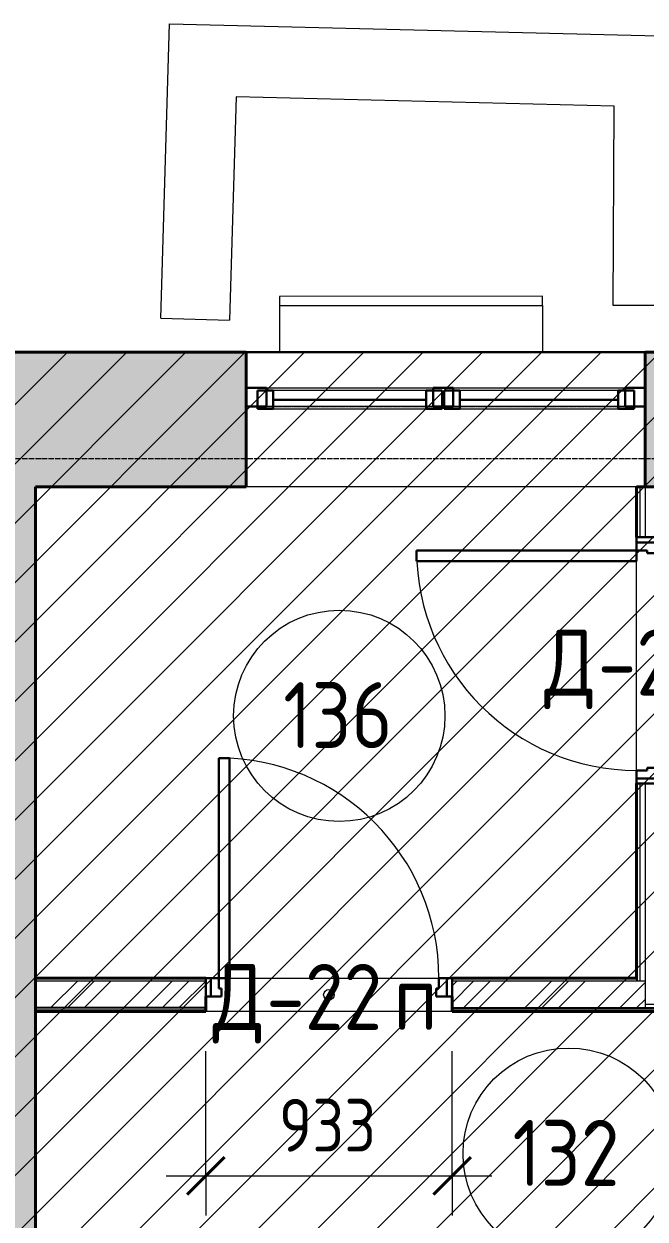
# Model space of a CAD drawing. Header units: millimetres. Extents: x -11886 to 379896, y -8130 to 47743.
# Drawn here: x 46500 to 48852, y 40477 to 45002 of the extents above; entities that cross this region are included whole.
import ezdxf

# ---------------------------------------------------------------- set-up
doc = ezdxf.new("R2010")
doc.units = ezdxf.units.MM
for name, pattern in [('ADSK_Линия сетки', [25, 20, -2.5, 0, -2.5]), ('ADSK_Сверху', [4.5, 3, -1.5]), ('ADSK_Снесено', [4.5, 3, -1.5])]:
    doc.linetypes.add(name, pattern=pattern)
for name, color, linetype, lineweight, true_color in [('_ Окна', 5, 'Continuous', 30, 0x0000ff), ('Витраж', 5, 'Continuous', 18, 0x0000ff), ('Двери', 5, 'Continuous', 18, 0x0000ff), ('Линии', 7, 'Continuous', 9, 0x00a600), ('Окна', 5, 'Continuous', 18, 0x0000ff), ('Стены внутренние', 5, 'Continuous', 18, 0x0000ff), ('Стены наружные', 1, 'ADSK_Снесено', 18, 0xff0000), ('Стены штриховка', 5, 'Continuous', 18, 0x0000ff)]:
    doc.layers.add(name, color=color, linetype=linetype, lineweight=lineweight, true_color=true_color)
for name, color, linetype, lineweight in [('Марки дверей', 7, 'Continuous', 20), ('Марки помещений', 7, 'Continuous', 20), ('Оси', 7, 'Continuous', 9), ('Размеры', 7, 'Continuous', 9), ('Размеры-100', 7, 'Continuous', 9)]:
    doc.layers.add(name, color=color, linetype=linetype, lineweight=lineweight)
doc.styles.add('GOST Common_1', font='GOST_Common.ttf', dxfattribs={"width": 0.9, "height": 200})
doc.styles.add('GOST Common_2', font='GOST_Common.ttf', dxfattribs={"width": 0.9, "height": 250})
doc.dimstyles.new('ADSK_Основной_2_мм_Округление_до_1_мм', dxfattribs={"dimscale": 304.8, "dimtxt": 201.142999, "dimasz": 0.463911, "dimexe": 0.492126, "dimexo": 0.492126, "dimgap": 0.098425, "dimtad": 1, "dimdec": 0, "dimdsep": 46, "dimtxsty": 'GOST Common_1', "dimblk1": 'OBLIQUE', "dimblk2": 'OBLIQUE', "dimsah": 1, "dimcen": 0.09, "dimdle": 0.492126, "dimazin": 2, "dimtfac": 1, "dimtdec": 4, "dimtix": 1, "dimtmove": 0, "dimatfit": 3, "dimfxl": 1, "dimtvp": 1, "dimtolj": 1, "dimtzin": 0, "dimlwd": 20, "dimlwe": 20, "dimarcsym": 2})

# ---------------------------------------------------------------- blocks, each defined once
blk = doc.blocks.new('Прямоугольный импост - 70х20_56мм-1433842-01 План 1-го этажа маркировочный')
at = {"layer": 'Витраж', "color": 161, "linetype": 'ADSK_Сверху', "true_color": 0xaaaaff}
for p, q in [((48087.1, 43624.2), (48125.1, 43624.2)), ((48776.1, 43624.2), (48852.1, 43624.2)), ((48852.1, 43554.2), (48852.1, 43624.2)), ((48087.1, 43554.2), (48125.1, 43554.2)), ((48776.1, 43554.2), (48852.1, 43554.2))]:
    blk.add_line(p, q, dxfattribs=at)
blk = doc.blocks.new('Прямоугольный импост - 70х20_56мм-1257200-01 План 1-го этажа маркировочный')
at = {"layer": 'Витраж', "color": 161, "linetype": 'ADSK_Сверху', "true_color": 0xaaaaff}
for p, q in [((-76, 35), (0, 35)), ((0, 35), (0, -35)), ((0, -35), (-76, -35))]:
    blk.add_line(p, q, dxfattribs=at)
blk = doc.blocks.new('Прямоугольный импост - 70х20_56мм-1257201-01 План 1-го этажа маркировочный')
at = {"layer": 'Витраж', "color": 161, "linetype": 'ADSK_Сверху', "true_color": 0xaaaaff}
for p, q in [((0, 35), (-76, 35)), ((0, -35), (0, 35)), ((-76, -35), (0, -35))]:
    blk.add_line(p, q, dxfattribs=at)
blk = doc.blocks.new('Прямоугольный импост - 70х20_56мм-1245127-01 План 1-го этажа маркировочный')
at = {"layer": 'Витраж', "color": 161, "linetype": 'ADSK_Сверху', "true_color": 0xaaaaff}
for p, q in [((47342.1, 43624.2), (47342.1, 43554.2)), ((47342.1, 43624.2), (47418.1, 43624.2)), ((48049.1, 43624.2), (48087.1, 43624.2)), ((47342.1, 43554.2), (47418.1, 43554.2)), ((48049.1, 43554.2), (48087.1, 43554.2))]:
    blk.add_line(p, q, dxfattribs=at)
blk = doc.blocks.new('Прямоугольный импост - 70х76мм-1464156-01 План 1-го этажа маркировочный')
at = {"layer": 'Витраж', "color": 161, "linetype": 'ADSK_Сверху', "true_color": 0xaaaaff}
for p, q in [((-38, 35), (38, 35)), ((38, -35), (-38, -35))]:
    blk.add_line(p, q, dxfattribs=at)
blk = doc.blocks.new('Прямоугольный импост - 70х60мм-1433844-01 План 1-го этажа маркировочный')
at = {"layer": 'Витраж', "color": 161, "linetype": 'ADSK_Сверху', "true_color": 0xaaaaff}
for p, q in [((48125.1, 43624.2), (48125.1, 43554.2)), ((48125.1, 43624.2), (48776.1, 43624.2)), ((48776.1, 43554.2), (48776.1, 43624.2)), ((48125.1, 43554.2), (48776.1, 43554.2))]:
    blk.add_line(p, q, dxfattribs=at)
blk = doc.blocks.new('Прямоугольный импост - 70х60мм-1245129-01 План 1-го этажа маркировочный')
at = {"layer": 'Витраж', "color": 161, "linetype": 'ADSK_Сверху', "true_color": 0xaaaaff}
for p, q in [((47418.1, 43624.2), (47418.1, 43554.2)), ((47418.1, 43624.2), (48049.1, 43624.2)), ((48049.1, 43554.2), (48049.1, 43624.2)), ((47418.1, 43554.2), (48049.1, 43554.2))]:
    blk.add_line(p, q, dxfattribs=at)
blk = doc.blocks.new('AC_Окно_1Створка - 996х1491h-807720-01 План 1-го этажа маркировочный')
at = {"layer": 'Линии', "color": 8, "lineweight": 18, "true_color": 0x808080}
for p, q in [((-536.1, -441.6), (-536.1, -476.6)), ((459.9, -476.6), (459.9, -441.6)), ((-536.1, -476.6), (459.9, -476.6))]:
    blk.add_line(p, q, dxfattribs=at)
blk = doc.blocks.new('Витраж-тент со смещением вовне - 60мм 34 сдвиг-2061685-01 План 1-го этажа маркировочный')
at = {"layer": '_ Окна'}
for p, q in [((-349.5, 25), (-349.5, -45)), ((-349.5, 25), (-289.5, 25)), ((-349.5, -45), (-349.5, 25)), ((-289.5, 25), (-289.5, -45)), ((349.5, 25), (289.5, 25)), ((289.5, 25), (289.5, -45)), ((349.5, -45), (349.5, 25)), ((349.5, -45), (349.5, 25)), ((-289.5, -45), (-349.5, -45)), ((-289.5, -10), (289.5, -10)), ((289.5, -45), (349.5, -45))]:
    blk.add_line(p, q, dxfattribs=at)
at = {"layer": 'Окна'}
for p, q in [((289.5, 25), (-289.5, 25)), ((-289.5, -45), (289.5, -45))]:
    blk.add_line(p, q, dxfattribs=at)
blk = doc.blocks.new('Прямоугольный импост - 70х20_56мм-V145-01 План 1-го этажа маркировочный')
at = {"layer": 'Витраж', "lineweight": 30}
for p, q in [((-76, 35), (0, 35)), ((-76, -35), (-76, 35)), ((0, 35), (0, -35)), ((0, -35), (-76, -35))]:
    blk.add_line(p, q, dxfattribs=at)
blk = doc.blocks.new('Прямоугольный импост - 70х20_56мм-V146-01 План 1-го этажа маркировочный')
at = {"layer": 'Витраж', "lineweight": 30}
for p, q in [((0, 35), (-76, 35)), ((-76, 35), (-76, -35)), ((0, -35), (0, 35)), ((-76, -35), (0, -35))]:
    blk.add_line(p, q, dxfattribs=at)
blk = doc.blocks.new('Витраж-тент со смещением вовне - 60мм 34 сдвиг-2061687-01 План 1-го этажа маркировочный')
at = {"layer": '_ Окна'}
for p, q in [((-359.5, 25), (-359.5, -45)), ((-359.5, 25), (-299.5, 25)), ((-359.5, -45), (-359.5, 25)), ((-299.5, 25), (-299.5, -45)), ((359.5, 25), (299.5, 25)), ((299.5, 25), (299.5, -45)), ((359.5, -45), (359.5, 25)), ((359.5, -45), (359.5, 25)), ((-299.5, -45), (-359.5, -45)), ((-299.5, -10), (299.5, -10)), ((299.5, -45), (359.5, -45))]:
    blk.add_line(p, q, dxfattribs=at)
at = {"layer": 'Окна'}
for p, q in [((299.5, 25), (-299.5, 25)), ((-299.5, -45), (299.5, -45))]:
    blk.add_line(p, q, dxfattribs=at)
blk = doc.blocks.new('Прямоугольный импост - 70х60мм-V147-01 План 1-го этажа маркировочный')
at = {"layer": 'Витраж'}
for p, q in [((48125.1, 43624.2), (48776.1, 43624.2)), ((48776.1, 43554.2), (48125.1, 43554.2))]:
    blk.add_line(p, q, dxfattribs=at)
blk = doc.blocks.new('Прямоугольный импост - 70х60мм-V148-01 План 1-го этажа маркировочный')
at = {"layer": 'Витраж'}
for p, q in [((47418.1, 43624.2), (48049.1, 43624.2)), ((48049.1, 43554.2), (47418.1, 43554.2))]:
    blk.add_line(p, q, dxfattribs=at)
blk = doc.blocks.new('Прямоугольный импост - 70х76мм-V149-01 План 1-го этажа маркировочный')
at = {"layer": 'Витраж', "lineweight": 30}
for p, q in [((-38, 35), (38, 35)), ((-38, -35), (-38, 35)), ((38, 35), (38, -35)), ((38, -35), (-38, -35))]:
    blk.add_line(p, q, dxfattribs=at)
blk = doc.blocks.new('AC_Дверь_Однопольная - Д-22п 933х2200h-1983243-01 План 1-го этажа маркировочный')
at = {"layer": 'Двери', "lineweight": 30}
for p, q in [((-416.5, 896.5), (-376.5, 896.5)), ((-416.5, 63.5), (-416.5, 896.5)), ((-376.5, 896.5), (-376.5, 63.5)), ((-466.5, 63.5), (-446.5, 63.5)), ((-466.5, -6.5), (-466.5, 63.5)), ((-446.5, 63.5), (-416.5, 63.5)), ((-446.5, -6.5), (-446.5, 63.5)), ((-446.5, 63.5), (-446.5, -6.5)), ((-376.5, 63.5), (-416.5, 63.5)), ((-416.5, 63.5), (-416.5, 23.5)), ((416.5, 63.5), (446.5, 63.5)), ((416.5, 23.5), (416.5, 63.5)), ((446.5, 63.5), (446.5, -6.5)), ((446.5, 63.5), (466.5, 63.5)), ((446.5, -6.5), (446.5, 63.5)), ((466.5, 63.5), (466.5, -6.5)), ((-416.5, 23.5), (-406.5, 23.5)), ((-406.5, 23.5), (-406.5, -6.5)), ((406.5, 23.5), (416.5, 23.5)), ((406.5, -6.5), (406.5, 23.5)), ((-446.5, -6.5), (-466.5, -6.5)), ((-406.5, -6.5), (-446.5, -6.5)), ((446.5, -6.5), (406.5, -6.5)), ((466.5, -6.5), (446.5, -6.5))]:
    blk.add_line(p, q, dxfattribs=at)
at = {"layer": 'Двери'}
blk.add_arc((-416.5, 63.5), 833, 0, 90, dxfattribs=at)
blk = doc.blocks.new('AC_Дверь_Однопольная - Д-22л 933х2200h-1983239-01 План 1-го этажа маркировочный')
at = {"layer": 'Двери', "lineweight": 30}
for p, q in [((416.5, 923), (376.5, 923)), ((376.5, 923), (376.5, 90)), ((416.5, 90), (416.5, 923)), ((-446.5, 90), (-466.5, 90)), ((-466.5, 90), (-466.5, 20)), ((-416.5, 90), (-446.5, 90)), ((-446.5, 90), (-446.5, 20)), ((-446.5, 20), (-446.5, 90)), ((-416.5, 50), (-416.5, 90)), ((-406.5, 50), (-416.5, 50)), ((-406.5, 20), (-406.5, 50)), ((376.5, 90), (416.5, 90)), ((416.5, 50), (406.5, 50)), ((406.5, 50), (406.5, 20)), ((446.5, 90), (416.5, 90)), ((416.5, 90), (416.5, 50)), ((446.5, 20), (446.5, 90)), ((466.5, 90), (446.5, 90)), ((446.5, 90), (446.5, 20)), ((466.5, 20), (466.5, 90)), ((-466.5, 20), (-446.5, 20)), ((-446.5, 20), (-406.5, 20)), ((406.5, 20), (446.5, 20)), ((446.5, 20), (466.5, 20))]:
    blk.add_line(p, q, dxfattribs=at)
at = {"layer": 'Двери'}
blk.add_arc((416.5, 90), 833, 90, 180, dxfattribs=at)
blk = doc.blocks.new('ADSK_Марка_Помещение_ОдноЗначение - Номер-247393-01 План 1-го этажа маркировочный')
at = {"layer": 'Марки помещений'}
blk.add_circle((0, 0), 4, dxfattribs=at)
blk = doc.blocks.new('ADSK_Марка_Дверь - Марка типа и комментарии-2020407-01 План 1-го этажа маркировочный')
at = {"layer": 'Марки дверей', "lineweight": 9}
blk.add_circle((0, 0), 0.2, dxfattribs=at)
blk = doc.blocks.new('DIMBLOCK58-01 План 1-го этажа маркировочный')
at = {"layer": 'Размеры-100', "lineweight": 20, "transparency": 16777216}
for p, q in [((47188.3, 40640.9), (47188.3, 41112.6)), ((48121.3, 40640.9), (48121.3, 41112.6)), ((47038.3, 40640.9), (48271.3, 40640.9)), ((47188.3, 40640.9), (47188.3, 40490.9)), ((48121.3, 40640.9), (48121.3, 40490.9))]:
    blk.add_line(p, q, dxfattribs=at)
at = {"layer": 'Размеры-100', "lineweight": 40, "transparency": 16777216}
for p, q in [((47188.3, 40640.9), (47259, 40711.6)), ((48121.3, 40640.9), (48192, 40711.6)), ((47188.3, 40640.9), (47117.6, 40570.2)), ((48121.3, 40640.9), (48050.6, 40570.2))]:
    blk.add_line(p, q, dxfattribs=at)
at = {"layer": 'Размеры-100', "color": 0, "lineweight": 20, "transparency": 16777216, "insert": (47465.6, 40932.3), "char_height": 200, "width": 454.106, "attachment_point": 1, "line_spacing_factor": 1.022761, "style": 'GOST Common_1'}
blk.add_mtext('933', dxfattribs=at)
blk = doc.blocks.new('_Oblique')
at = {"color": 0, "linetype": 'ByBlock', "lineweight": -2}
blk.add_line((-0.5, -0.5), (0.5, 0.5), dxfattribs=at)

msp = doc.modelspace()

# ---------------------------------------------------------------- hatches: boundary and pattern name
at = {"lineweight": 13, "true_color": 0x636466, "transparency": 33554559}
h = msp.add_hatch(dxfattribs=at)
h.set_pattern_fill('ANSI31', color=251, scale=50)
h.set_pattern_definition([(45, (0, 84876.59), (-112.2532, 112.2532), [])])
h.paths.add_polyline_path([(49933.4, 8532.3), (56213.95, 8532.3), (56032.62, 43759.21), (46033.21, 43759.21), (46033.21, 20934.06), (46719.85, 20904.57), (46719.85, 10918.4), (782.6, 10918.4), (771.13, 8529.25), (290.5, 8529.25), (290.5, 306.79), (8273, 272.02), (8273, 2186.48), (18972.64, 2186.48), (18972.64, -2732.57), (31336.4, -2732.57), (31336.4, 2185.74), (42036.93, 2106.79), (42036.93, 150.23), (49933.4, 150.23)])
at = {"layer": 'Стены внутренние', "lineweight": 9}
h = msp.add_hatch(dxfattribs=at)
h.set_pattern_fill('FP_3', color=256, style=0, pattern_type=2)
h.set_pattern_definition([(45, (0, 0), (-179.6051, 179.6051), []), (45, (63.5, 0), (0, 359.2102), []), (45, (-63.5, 0), (0, 359.2102), [])])
h.paths.add_polyline_path([(48820.15, 41277.59), (48852.15, 41277.59), (48852.15, 41377.59), (48121.3, 41377.59), (48121.3, 41277.59), (48701.89, 41277.59)])
h.paths.add_polyline_path([(47188.3, 41277.59), (47188.3, 41377.59), (46543.21, 41377.59), (46543.21, 41277.59)])
at = {"layer": 'Стены наружные', "linetype": 'Continuous', "true_color": 0xc0c0c0}
h = msp.add_hatch(color=9, dxfattribs=at)
h.paths.add_polyline_path([(54961.56, 43249.21), (55524.82, 43249.21), (55522.61, 43759.21), (54961.56, 43759.21), (54961.56, 43689.21)])
h.paths.add_polyline_path([(53446.56, 43249.21), (53446.56, 43759.21), (51649.33, 43759.21), (51649.33, 43249.21), (52537.78, 43249.21)])
h.paths.add_polyline_path([(48980.57, 43249.21), (50499.33, 43249.21), (50499.33, 43759.21), (48852.15, 43759.21), (48852.15, 43249.21)])
h.paths.add_polyline_path([(46543.21, 43249.21), (47342.15, 43249.21), (47342.15, 43759.21), (46033.21, 43759.21), (46033.21, 43249.21)])
h = msp.add_hatch(color=9, dxfattribs=at)
h.paths.add_polyline_path([(46033.21, 20934.06), (46543.21, 20934.06), (46543.21, 22119.17), (46033.21, 22119.17)])
h.paths.add_polyline_path([(46033.21, 23889.17), (46543.21, 23889.17), (46543.21, 26071.15), (46033.21, 26071.15), (46033.21, 23912.97)])
h.paths.add_polyline_path([(46033.21, 27841.15), (46543.21, 27841.15), (46543.21, 30057.44), (46033.21, 30057.44)])
h.paths.add_polyline_path([(46033.21, 31827.44), (46543.21, 31827.44), (46543.21, 34118.81), (46033.21, 34118.81), (46033.21, 31880.66)])
h.paths.add_polyline_path([(46396.03, 35888.81), (46543.21, 35888.81), (46543.21, 43249.21), (46033.21, 43249.21), (46033.21, 35888.81), (46393.73, 35888.81)])

# ---------------------------------------------------------------- linework, layer by layer
at = {"color": 251, "lineweight": 30, "true_color": 0x636466}
msp.add_lwpolyline([(46033.21, 20934.06), (46033.21, 43759.21), (56032.62, 43759.21), (56213.95, 8532.3), (49933.4, 8532.3), (49933.4, 150.23), (42036.93, 150.23), (42036.93, 2106.79), (31235.97, 2186.48), (31336.4, 2185.74), (31336.4, -2732.57), (18972.64, -2732.57), (18972.64, 2186.48), (8273, 2186.48), (8273, 272.02), (290.5, 306.79), (290.5, 8529.25)], dxfattribs=at)
at = {"layer": 'Линии', "color": 8, "lineweight": 18, "true_color": 0x808080}
for p, q in [((47017.96, 43888.36), (47051.26, 45002.18)), ((47051.26, 45002.18), (49006.15, 44953.92)), ((47303.11, 44725.88), (47277.84, 43880.59)), ((48735.02, 44690.53), (47303.11, 44725.88)), ((48731.78, 43936.33), (48735.02, 44690.53)), ((47467.8, 43935.54), (48463.8, 43935.69)), ((47467.8, 43935.54), (47467.82, 43759.21)), ((48463.8, 43935.69), (48463.82, 43759.21)), ((49001.78, 43935.17), (48731.78, 43936.33)), ((47017.96, 43888.36), (47277.84, 43880.59))]:
    msp.add_line(p, q, dxfattribs=at)
at = {"layer": 'Оси', "linetype": 'ADSK_Линия сетки'}
msp.add_line((-11086.22, 43356.79), (57141.72, 43356.79), dxfattribs=at)
at = {"layer": 'Стены внутренние', "color": 18, "lineweight": 40, "true_color": 0x000000}
for p, q in [((48820.15, 43249.21), (48820.15, 43058.59)), ((49000.15, 43249.21), (48820.15, 43249.21)), ((48820.15, 42125.59), (48820.15, 41389.59)), ((47188.3, 41389.59), (46543.21, 41389.59)), ((46543.21, 41387.59), (46543.21, 41262.59)), ((48820.15, 41389.59), (48121.3, 41389.59)), ((47188.3, 41262.59), (47188.3, 41319.59)), ((48121.3, 41319.59), (48121.3, 41262.59)), ((46543.21, 41262.59), (47188.3, 41262.59)), ((48121.3, 41262.59), (50542.33, 41262.59))]:
    msp.add_line(p, q, dxfattribs=at)
at = {"layer": 'Стены внутренние', "color": 18, "true_color": 0x000000}
for p, q in [((48820.15, 42175.59), (48820.15, 42968.59)), ((47278.3, 41389.59), (48071.3, 41389.59)), ((48822.15, 41387.59), (48822.15, 41377.59)), ((48121.3, 41262.59), (47188.3, 41262.59))]:
    msp.add_line(p, q, dxfattribs=at)
at = {"layer": 'Стены наружные', "color": 18, "linetype": 'Continuous', "lineweight": 40, "true_color": 0x000000}
for p, q in [((47342.15, 43759.21), (46033.21, 43759.21)), ((47342.15, 43249.21), (47342.15, 43759.21)), ((50499.33, 43759.21), (48852.15, 43759.21)), ((48852.15, 43759.21), (48852.15, 43249.21)), ((46543.21, 43249.21), (47342.15, 43249.21)), ((46543.21, 41389.59), (46543.21, 43249.21)), ((46543.21, 37840.41), (46543.21, 41262.59))]:
    msp.add_line(p, q, dxfattribs=at)
at = {"layer": 'Стены наружные', "color": 18, "linetype": 'Continuous', "true_color": 0x000000}
for p, q in [((47342.15, 43759.21), (48852.15, 43759.21)), ((48820.15, 43249.21), (47342.15, 43249.21))]:
    msp.add_line(p, q, dxfattribs=at)
at = {"layer": 'Стены штриховка'}
for p, q in [((48822.15, 43249.21), (48822.15, 43058.59)), ((48832.15, 43249.21), (48832.15, 43058.59)), ((48852.15, 43249.21), (48852.15, 43058.59)), ((48822.15, 42125.59), (48822.15, 41387.59)), ((48832.15, 42125.59), (48832.15, 41377.59)), ((48852.15, 42125.59), (48852.15, 41277.59)), ((46543.21, 41389.59), (46543.21, 41387.59)), ((47188.3, 41387.59), (46543.21, 41387.59)), ((47188.3, 41377.59), (46543.21, 41377.59)), ((48822.15, 41387.59), (48121.3, 41387.59)), ((48852.15, 41377.59), (48121.3, 41377.59)), ((48820.15, 41389.59), (48820.15, 41377.59)), ((47188.3, 41277.59), (46543.21, 41277.59)), ((47188.3, 41271.59), (46543.21, 41271.59)), ((48121.3, 41277.59), (50542.33, 41277.59)), ((50510.33, 41271.59), (48121.3, 41271.59)), ((48820.15, 41271.59), (48820.15, 41277.59)), ((48822.15, 41271.59), (48822.15, 41277.59)), ((48852.15, 41290.59), (50542.33, 41290.59))]:
    msp.add_line(p, q, dxfattribs=at)

# ---------------------------------------------------------------- block references
at = {"layer": '_ Окна'}
for name, p in [('Витраж-тент со смещением вовне - 60мм 34 сдвиг-2061685-01 План 1-го этажа маркировочный', (47733.65, 43589.21)), ('Витраж-тент со смещением вовне - 60мм 34 сдвиг-2061687-01 План 1-го этажа маркировочный', (48450.65, 43589.21))]:
    msp.add_blockref(name, p, dxfattribs=at)
at = {"layer": 'Витраж', "color": 161, "linetype": 'ADSK_Сверху', "true_color": 0xaaaaff, "rotation": 180}
msp.add_blockref('Прямоугольный импост - 70х20_56мм-1257201-01 План 1-го этажа маркировочный', (47342.15, 43589.21), dxfattribs=at)
at = {"layer": 'Витраж', "color": 161, "linetype": 'ADSK_Сверху', "true_color": 0xaaaaff}
for name in ['Прямоугольный импост - 70х20_56мм-1245127-01 План 1-го этажа маркировочный', 'Прямоугольный импост - 70х60мм-1245129-01 План 1-го этажа маркировочный', 'Прямоугольный импост - 70х20_56мм-1433842-01 План 1-го этажа маркировочный', 'Прямоугольный импост - 70х60мм-1433844-01 План 1-го этажа маркировочный']:
    msp.add_blockref(name, (0, 0), dxfattribs=at)
at = {"layer": 'Витраж', "rotation": 180}
msp.add_blockref('Прямоугольный импост - 70х20_56мм-V146-01 План 1-го этажа маркировочный', (47342.15, 43589.21), dxfattribs=at)
at = {"layer": 'Витраж'}
for name in ['Прямоугольный импост - 70х60мм-V148-01 План 1-го этажа маркировочный', 'Прямоугольный импост - 70х60мм-V147-01 План 1-го этажа маркировочный']:
    msp.add_blockref(name, (0, 0), dxfattribs=at)
at = {"layer": 'Витраж', "color": 161, "linetype": 'ADSK_Сверху', "true_color": 0xaaaaff, "extrusion": (0, 0, -1), "rotation": 180}
for name, p in [('Прямоугольный импост - 70х76мм-1464156-01 План 1-го этажа маркировочный', (-48087.15, 43589.21)), ('Прямоугольный импост - 70х20_56мм-1257200-01 План 1-го этажа маркировочный', (-48852.15, 43589.21))]:
    msp.add_blockref(name, p, dxfattribs=at)
at = {"layer": 'Витраж', "extrusion": (0, 0, -1), "rotation": 180}
for name, p in [('Прямоугольный импост - 70х76мм-V149-01 План 1-го этажа маркировочный', (-48087.15, 43589.21)), ('Прямоугольный импост - 70х20_56мм-V145-01 План 1-го этажа маркировочный', (-48852.15, 43589.21))]:
    msp.add_blockref(name, p, dxfattribs=at)
at = {"layer": 'Двери', "rotation": 90}
msp.add_blockref('AC_Дверь_Однопольная - Д-22л 933х2200h-1983239-01 План 1-го этажа маркировочный', (48910.15, 42592.09), dxfattribs=at)
at = {"layer": 'Двери'}
msp.add_blockref('AC_Дверь_Однопольная - Д-22п 933х2200h-1983243-01 План 1-го этажа маркировочный', (47654.8, 41326.09), dxfattribs=at)
at = {"layer": 'Линии', "color": 8, "lineweight": 18, "true_color": 0x808080, "rotation": 180.0086628903238}
msp.add_blockref('AC_Окно_1Створка - 996х1491h-807720-01 План 1-го этажа маркировочный', (47927.76, 43494.03), dxfattribs=at)
at = {"layer": 'Марки дверей', "xscale": 99.99999999999993, "yscale": 99.99999999999993, "zscale": 99.99999999999993}
msp.add_blockref('ADSK_Марка_Дверь - Марка типа и комментарии-2020407-01 План 1-го этажа маркировочный', (47654.8, 41326.09), dxfattribs=at)
at = {"layer": 'Марки помещений', "xscale": 99.99999999999993, "yscale": 99.99999999999993, "zscale": 99.99999999999993}
for p in [(47694.19, 42382.31), (48562.68, 40724.72)]:
    msp.add_blockref('ADSK_Марка_Помещение_ОдноЗначение - Номер-247393-01 План 1-го этажа маркировочный', p, dxfattribs=at)

# ---------------------------------------------------------------- texts
at = {"layer": 'Марки дверей', "lineweight": 9, "char_height": 250, "attachment_point": 1, "style": 'GOST Common_2'}
for s, insert, width in [('\\fGOST Common|b0|i0|c204|p34|;\\W.9;Д', (48470.32, 42709.11), 245.3164), ('-22', (48672.73, 42709.11), 584.4302), ('\\fGOST Common|b0|i0|c204|p34|;\\W.9;Д', (47214.97, 41443.11), 245.3164), ('-22', (47417.38, 41443.11), 584.4302), ('\\fGOST Common|b0|i0|c204|p34|;\\W.9;п', (47899.58, 41443.11), 194.8101)]:
    msp.add_mtext(s, dxfattribs=dict(at, insert=insert, width=width))
at = {"layer": 'Марки помещений', "lineweight": 9, "char_height": 250, "width": 526.7087, "attachment_point": 1, "style": 'GOST Common_2'}
for s, insert in [('136', (47481.79, 42510.04)), ('132', (48350.27, 40852.44))]:
    msp.add_mtext(s, dxfattribs=dict(at, insert=insert))

# ---------------------------------------------------------------- dimensions: what is measured, and where the dimension line sits
at = {"layer": 'Размеры', "lineweight": 20}
dim = msp.add_linear_dim(base=(48121.3, 40640.94), p1=(47188.3, 41262.59), p2=(48121.3, 41262.59), dimstyle='ADSK_Основной_2_мм_Округление_до_1_мм', override={"dimpost": '<>', "dimfxl": 933}, dxfattribs=at)
dim.commit()
dim.dimension.update_dxf_attribs({"geometry": 'DIMBLOCK58-01 План 1-го этажа маркировочный', "text_midpoint": (47654.8, 40770.94)})

doc.saveas('drawing.dxf')
